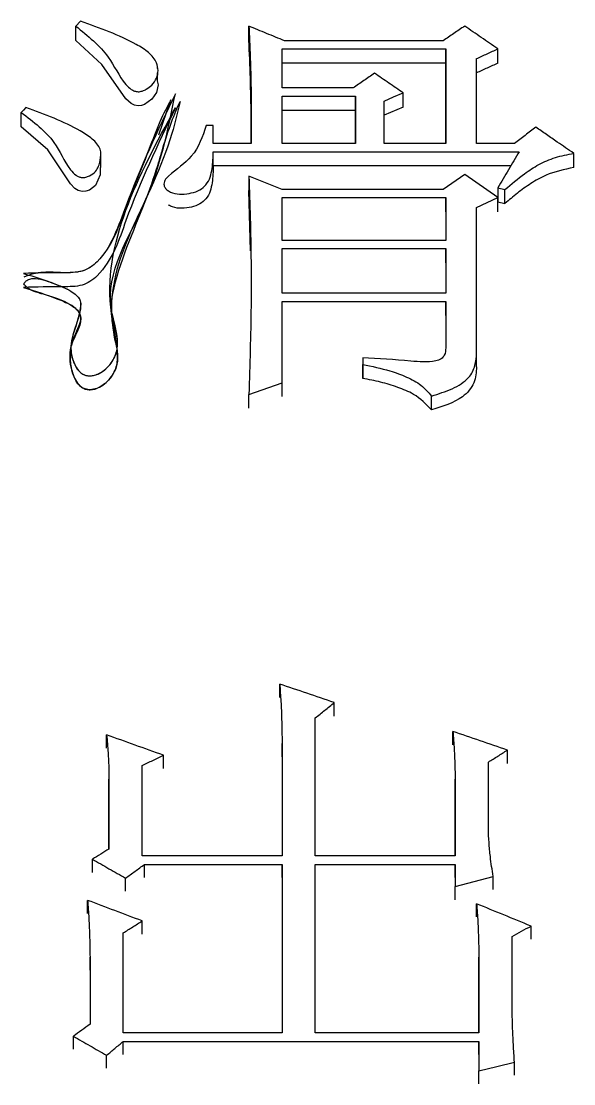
# Model space of a CAD drawing. Header units: millimetres. Extents: x 2379 to 4059, y 879 to 2067.
# Drawn here: x 2711.955 to 2714.475, y 1834.355 to 1839.202 of the extents above; entities that cross this region are included whole.
import ezdxf

# ---------------------------------------------------------------- set-up
doc = ezdxf.new("R2010")
doc.units = ezdxf.units.MM

msp = doc.modelspace()

# ---------------------------------------------------------------- linework, layer by layer
at = {"color": 7, "linetype": 'Continuous', "lineweight": 25}
for p, q in [((2712.225, 1839.2018), (2712.2033, 1839.1796)), ((2712.2033, 1839.1142), (2712.2033, 1839.1796)), ((2712.993, 1839.1142), (2712.993, 1839.1796)), ((2713.1444, 1839.0757), (2713.8908, 1839.0757)), ((2713.1444, 1838.8974), (2713.1444, 1839.0757)), ((2713.88, 1839.1128), (2713.1552, 1839.1128)), ((2713.8908, 1839.0757), (2713.8908, 1838.644)), ((2713.8908, 1839.0105), (2713.8908, 1839.0757)), ((2714.1288, 1839.0105), (2714.1288, 1839.0757)), ((2714.0315, 1838.644), (2714.0315, 1839.0312)), ((2712.5765, 1838.9866), (2712.5765, 1838.996)), ((2713.8908, 1839.0105), (2713.1444, 1839.0105)), ((2713.8908, 1838.644), (2713.8908, 1839.0105)), ((2712.5765, 1838.9308), (2712.5765, 1838.9668)), ((2713.469, 1838.8974), (2713.1444, 1838.8974)), ((2713.6961, 1838.8101), (2713.6961, 1838.8751)), ((2712.5819, 1838.6841), (2712.6364, 1838.8436)), ((2713.1444, 1838.8602), (2713.4798, 1838.8602)), ((2713.1444, 1838.644), (2713.1444, 1838.8602)), ((2713.4798, 1838.8602), (2713.4798, 1838.644)), ((2713.4798, 1838.7953), (2713.4798, 1838.8602)), ((2713.6096, 1838.644), (2713.6096, 1838.8379)), ((2713.4798, 1838.7953), (2713.1444, 1838.7953)), ((2713.4798, 1838.644), (2713.4798, 1838.7953)), ((2713.6961, 1838.8101), (2713.6096, 1838.7729)), ((2712.8307, 1838.7261), (2712.7983, 1838.7261)), ((2712.8307, 1838.644), (2712.8307, 1838.7261)), ((2713.0038, 1838.644), (2712.8307, 1838.644)), ((2713.4798, 1838.644), (2713.1444, 1838.644)), ((2713.8908, 1838.644), (2713.6096, 1838.644)), ((2714.2045, 1838.644), (2714.0315, 1838.644)), ((2712.3176, 1838.5352), (2712.3176, 1838.5998)), ((2712.8307, 1838.6067), (2714.2262, 1838.6067)), ((2712.8307, 1838.542), (2712.8307, 1838.6067)), ((2714.475, 1838.5345), (2714.475, 1838.5992)), ((2714.1879, 1838.542), (2712.8307, 1838.542)), ((2713.1444, 1838.4346), (2712.993, 1838.4945)), ((2712.993, 1838.4945), (2712.993, 1838.43)), ((2713.9774, 1838.502), (2713.88, 1838.4346)), ((2714.1288, 1838.3971), (2713.9774, 1838.502)), ((2712.6055, 1838.4592), (2712.6055, 1838.4588)), ((2714.1288, 1838.4421), (2714.1613, 1838.4346)), ((2714.1288, 1838.4421), (2714.1288, 1838.3777)), ((2712.9997, 1838.1539), (2712.993, 1838.43)), ((2713.88, 1838.4346), (2713.1444, 1838.4346)), ((2713.1444, 1838.3972), (2713.8908, 1838.3971)), ((2713.1444, 1838.202), (2713.1444, 1838.3972)), ((2713.8908, 1838.3971), (2713.8908, 1838.202)), ((2713.8908, 1838.3328), (2713.8908, 1838.3971)), ((2714.0315, 1838.3522), (2714.1288, 1838.3971)), ((2714.1288, 1838.3328), (2714.1288, 1838.3971)), ((2714.1613, 1838.3702), (2714.1613, 1838.4346)), ((2714.0315, 1837.6892), (2714.0315, 1838.3522)), ((2714.1288, 1838.3777), (2714.1613, 1838.3702)), ((2713.8908, 1838.202), (2713.1444, 1838.202)), ((2713.1444, 1838.1645), (2713.8908, 1838.1645)), ((2713.1444, 1837.9612), (2713.1444, 1838.1645)), ((2713.8908, 1838.1645), (2713.8908, 1837.9612)), ((2713.8908, 1838.1004), (2713.8908, 1838.1645)), ((2713.8908, 1837.9612), (2713.1444, 1837.9612)), ((2713.1444, 1837.9235), (2713.8908, 1837.9235)), ((2713.1444, 1837.5528), (2713.1444, 1837.9235)), ((2713.8908, 1837.9235), (2713.8908, 1837.7119)), ((2713.8908, 1837.8598), (2713.8908, 1837.9235)), ((2713.5122, 1837.6665), (2713.5122, 1837.6362)), ((2713.5122, 1837.6665), (2713.5122, 1837.6032)), ((2714.0315, 1837.6259), (2714.0315, 1837.6892)), ((2713.5122, 1837.5728), (2713.5122, 1837.6362)), ((2712.993, 1837.4997), (2713.1444, 1837.5528)), ((2713.1444, 1837.4897), (2713.1444, 1837.5528)), ((2712.993, 1837.4367), (2712.993, 1837.4997)), ((2713.8259, 1837.429), (2713.8259, 1837.4922)), ((2713.1336, 1836.1172), (2713.1336, 1836.1784)), ((2713.3824, 1836.0323), (2713.3824, 1836.0934)), ((2713.2959, 1835.3946), (2713.2959, 1836.0238)), ((2712.344, 1835.8855), (2712.344, 1835.9464)), ((2713.9233, 1835.901), (2713.9233, 1835.9619)), ((2713.1445, 1835.9077), (2713.1445, 1835.3946)), ((2713.1445, 1835.8469), (2713.1445, 1835.9077)), ((2714.1721, 1835.8159), (2714.1721, 1835.8767)), ((2712.6036, 1835.7927), (2712.6036, 1835.8534)), ((2714.0856, 1835.5193), (2714.0856, 1835.8224)), ((2712.5062, 1835.3946), (2712.5062, 1835.8069)), ((2712.3548, 1835.7448), (2712.3548, 1835.4258)), ((2712.3548, 1835.6842), (2712.3548, 1835.7448)), ((2713.9341, 1835.7448), (2713.9341, 1835.3946)), ((2713.9341, 1835.6842), (2713.9341, 1835.7448)), ((2712.3548, 1835.4258), (2712.3548, 1835.6839)), ((2713.9341, 1835.3946), (2713.9341, 1835.6839)), ((2713.1445, 1835.3946), (2712.5062, 1835.3946)), ((2713.9341, 1835.3946), (2713.2959, 1835.3946)), ((2712.2791, 1835.3189), (2712.2791, 1835.379)), ((2712.5171, 1835.3556), (2713.1445, 1835.3556)), ((2712.5171, 1835.2955), (2712.5171, 1835.3556)), ((2713.1445, 1835.3556), (2713.1445, 1834.5873)), ((2713.1445, 1835.2955), (2713.1445, 1835.3556)), ((2713.2959, 1835.3556), (2713.9341, 1835.3556)), ((2713.2959, 1834.5873), (2713.2959, 1835.3556)), ((2713.9341, 1835.3556), (2713.9341, 1835.2541)), ((2713.9341, 1835.2955), (2713.9341, 1835.3556)), ((2712.4305, 1835.2331), (2712.4305, 1835.2931)), ((2714.1072, 1835.2409), (2714.1072, 1835.3009)), ((2713.9341, 1835.1941), (2713.9341, 1835.2541)), ((2712.2574, 1835.1317), (2712.2574, 1835.1916)), ((2714.0315, 1835.1161), (2714.0315, 1835.1759)), ((2712.5062, 1835.0379), (2712.5062, 1835.0977)), ((2714.2803, 1835.0145), (2714.2803, 1835.0742)), ((2712.4197, 1834.5873), (2712.4197, 1835.0429)), ((2714.1937, 1834.7368), (2714.1937, 1835.0272)), ((2712.2683, 1834.9331), (2712.2683, 1834.6267)), ((2712.2683, 1834.8736), (2712.2683, 1834.9331)), ((2714.0423, 1834.9331), (2714.0423, 1834.5873)), ((2714.0423, 1834.8736), (2714.0423, 1834.9331)), ((2714.0423, 1834.5873), (2714.0423, 1834.8733)), ((2712.1925, 1834.5125), (2712.1925, 1834.5715)), ((2713.1445, 1834.5873), (2712.4197, 1834.5873)), ((2714.0423, 1834.5873), (2713.2959, 1834.5873)), ((2712.4197, 1834.4889), (2712.4197, 1834.5479)), ((2714.0423, 1834.5479), (2714.0423, 1834.4138)), ((2714.0423, 1834.4889), (2714.0423, 1834.5479)), ((2712.344, 1834.4259), (2712.344, 1834.4848)), ((2714.2046, 1834.3944), (2714.2046, 1834.4533)), ((2714.0423, 1834.355), (2714.0423, 1834.4138))]:
    msp.add_line(p, q, dxfattribs=at)
at = {"color": 7, "linetype": 'Continuous', "lineweight": 25, "flags": 128}
for points in [[(2712.5749, 1838.9295), (2712.5785, 1838.9117), (2712.5718, 1838.8772), (2712.5496, 1838.8456), (2712.5172, 1838.8227), (2712.5026, 1838.8173), (2712.4878, 1838.8155), (2712.4715, 1838.8185), (2712.4563, 1838.826), (2712.432, 1838.8485), (2712.3228, 1839.0049), (2712.2033, 1839.1142), (2712.2033, 1839.1142)], [(2713.6096, 1838.8379), (2713.6528, 1838.8565), (2713.6961, 1838.8751)], [(2711.9762, 1838.8081), (2711.9654, 1838.7969), (2711.9545, 1838.7857)], [(2711.9545, 1838.7209), (2711.9545, 1838.7449), (2711.9545, 1838.7653), (2711.9545, 1838.7857)], [(2712.3142, 1838.5352), (2712.3143, 1838.5015), (2712.2929, 1838.452), (2712.2653, 1838.4319), (2712.2488, 1838.426), (2712.2321, 1838.4245), (2712.2146, 1838.4293), (2712.1989, 1838.4393), (2712.1793, 1838.4602), (2712.0761, 1838.6154), (2711.9545, 1838.7209), (2711.9545, 1838.7209)], [(2713.9341, 1835.2541), (2714.0207, 1835.2775), (2714.1072, 1835.3009)], [(2712.4197, 1834.5479), (2713.0535, 1834.5479), (2714.0423, 1834.5479)], [(2714.0423, 1834.4138), (2714.1234, 1834.4336), (2714.2046, 1834.4533)]]:
    msp.add_lwpolyline(points, dxfattribs=at)
at = {"color": 7, "linetype": 'Continuous', "lineweight": 25}
for points, knots in [([(2712.2033, 1839.1796), (2712.2584, 1839.1352), (2712.3559, 1839.0565), (2712.4025, 1838.9434), (2712.4502, 1838.8936), (2712.4706, 1838.883), (2712.4886, 1838.8792), (2712.5078, 1838.8829), (2712.5292, 1838.8932), (2712.5535, 1838.9122), (2712.5745, 1838.9413), (2712.5806, 1838.9772), (2712.573, 1839.0191), (2712.5371, 1839.0616), (2712.4235, 1839.1311), (2712.313, 1839.1705), (2712.225, 1839.2018)], [0, 0, 0, 0, 0.207529, 0.367372, 0.400835, 0.41667, 0.431354, 0.448141, 0.466694, 0.497248, 0.538464, 0.578549, 0.61996, 0.682145, 0.746849, 1, 1, 1, 1]), ([(2712.993, 1839.1796), (2712.9944, 1839.1481), (2712.9963, 1839.1088), (2712.9981, 1839.0655), (2712.9986, 1839.0517), (2712.999, 1839.0418), (2712.9993, 1839.032), (2712.9999, 1839.0162), (2713.0004, 1839.0004), (2713.0009, 1838.9847), (2713.0013, 1838.9689), (2713.0017, 1838.9531), (2713.0021, 1838.9334), (2713.0024, 1838.9176), (2713.0027, 1838.9018), (2713.0029, 1838.886), (2713.0031, 1838.8702), (2713.0033, 1838.8544), (2713.0034, 1838.8425), (2713.0035, 1838.8326), (2713.0036, 1838.8228), (2713.0036, 1838.8149), (2713.0037, 1838.805), (2713.0037, 1838.7971), (2713.0038, 1838.7891), (2713.0038, 1838.7812), (2713.0038, 1838.7733), (2713.0038, 1838.7634), (2713.0039, 1838.7555), (2713.0039, 1838.7476), (2713.0039, 1838.7397), (2713.0039, 1838.7318), (2713.0039, 1838.7219), (2713.0039, 1838.7139), (2713.0039, 1838.706), (2713.0039, 1838.6981), (2713.0039, 1838.6902), (2713.0039, 1838.6803), (2713.0039, 1838.6733), (2713.0038, 1838.6664), (2713.0038, 1838.6624), (2713.0038, 1838.6575), (2713.0038, 1838.6535), (2713.0038, 1838.6487), (2713.0038, 1838.6459), (2713.0038, 1838.644)], [0, 0, 0, 0, 0.176928, 0.221159, 0.243275, 0.254333, 0.276449, 0.298565, 0.342797, 0.364913, 0.387029, 0.431261, 0.453377, 0.497609, 0.519725, 0.54184, 0.586072, 0.608188, 0.630304, 0.65242, 0.663478, 0.685594, 0.696652, 0.718768, 0.729826, 0.740884, 0.763, 0.774058, 0.796174, 0.807232, 0.818289, 0.840405, 0.851463, 0.873579, 0.884637, 0.895695, 0.917811, 0.928869, 0.950985, 0.956514, 0.967572, 0.973101, 0.984159, 0.989688, 1, 1, 1, 1]), ([(2713.1552, 1839.1128), (2713.1282, 1839.124), (2713.0741, 1839.1462), (2713.02, 1839.1684), (2712.993, 1839.1796)], [0, 0, 0, 0, 0.4999992, 1, 1, 1, 1]), ([(2713.9774, 1839.1795), (2713.9611, 1839.1684), (2713.9287, 1839.1462), (2713.8962, 1839.124), (2713.88, 1839.1128)], [0, 0, 0, 0, 0.499998, 1, 1, 1, 1]), ([(2714.1288, 1839.0757), (2714.1036, 1839.0931), (2714.0531, 1839.1277), (2714.0026, 1839.1623), (2713.9774, 1839.1795)], [0, 0, 0, 0, 0.4999988, 1, 1, 1, 1]), ([(2713.0037, 1838.644), (2713.0037, 1838.6858), (2713.0038, 1838.7853), (2713.0004, 1838.9421), (2712.9955, 1839.0568), (2712.993, 1839.1142)], [0, 0, 0, 0, 0.2657714, 0.632843, 1, 1, 1, 1]), ([(2714.0315, 1839.0312), (2714.0477, 1839.0386), (2714.0801, 1839.0535), (2714.1126, 1839.0683), (2714.1288, 1839.0757)], [0, 0, 0, 0, 0.499999, 1, 1, 1, 1]), ([(2714.1288, 1839.0105), (2714.1126, 1839.0031), (2714.0801, 1838.9883), (2714.0477, 1838.9734), (2714.0315, 1838.966)], [0, 0, 0, 0, 0.499998, 1, 1, 1, 1]), ([(2713.5663, 1838.9644), (2713.5501, 1838.9532), (2713.5176, 1838.9309), (2713.4852, 1838.9086), (2713.469, 1838.8974)], [0, 0, 0, 0, 0.499998, 1, 1, 1, 1]), ([(2713.6961, 1838.8751), (2713.6745, 1838.89), (2713.6312, 1838.9197), (2713.5879, 1838.9495), (2713.5663, 1838.9644)], [0, 0, 0, 0, 0.499999, 1, 1, 1, 1]), ([(2711.9654, 1838.0515), (2712.0144, 1838.036), (2712.0915, 1838.0116), (2712.1761, 1837.9764), (2712.2117, 1837.948), (2712.2265, 1837.9258), (2712.2228, 1837.8377), (2712.1609, 1837.7417), (2712.1941, 1837.64), (2712.2152, 1837.6068), (2712.2341, 1837.5923), (2712.2495, 1837.5858), (2712.2668, 1837.5833), (2712.2855, 1837.5854), (2712.3045, 1837.592), (2712.3267, 1837.6042), (2712.3503, 1837.6236), (2712.377, 1837.6573), (2712.4113, 1837.7473), (2712.2988, 1837.9976), (2712.5582, 1838.3786), (2712.6244, 1838.7067), (2712.6576, 1838.8714)], [0, 0, 0, 0, 0.062139, 0.097741, 0.110846, 0.121745, 0.134474, 0.241844, 0.272517, 0.28985, 0.296872, 0.303283, 0.310072, 0.317098, 0.324991, 0.334204, 0.348814, 0.364868, 0.393646, 0.487371, 0.742662, 1, 1, 1, 1]), ([(2712.6576, 1838.8714), (2712.5771, 1838.7033), (2712.4564, 1838.4515), (2712.3685, 1838.1647), (2712.2713, 1838.0778), (2712.219, 1838.0542), (2712.1128, 1838.0556), (2712.0245, 1838.0531), (2711.9654, 1838.0515)], [0, 0, 0, 0, 0.500155, 0.749433, 0.782567, 0.811815, 0.874052, 1, 1, 1, 1]), ([(2712.6793, 1838.8355), (2712.6675, 1838.7864), (2712.5764, 1838.407), (2712.3251, 1838.1108), (2712.3777, 1837.7598), (2712.3973, 1837.6797), (2712.3916, 1837.6259), (2712.3696, 1837.5827), (2712.3406, 1837.5507), (2712.3096, 1837.5301), (2712.2829, 1837.5216), (2712.2639, 1837.5207), (2712.2517, 1837.5224), (2712.2407, 1837.5259), (2712.228, 1837.5328), (2712.2157, 1837.5443), (2712.2027, 1837.5628), (2712.1949, 1837.5797), (2712.1905, 1837.5922), (2712.1891, 1837.5963), (2712.1781, 1837.6318), (2712.1719, 1837.6946), (2712.1972, 1837.7688), (2712.2207, 1837.8148), (2712.2276, 1837.8458), (2712.2229, 1837.8706), (2712.1915, 1837.906), (2712.1269, 1837.9342), (2712.0642, 1837.9544), (2712.0247, 1837.9646), (2712.0065, 1837.9713), (2711.993, 1837.9787), (2711.9777, 1837.9892), (2711.9709, 1837.9981), (2711.9663, 1838.0042)], [0, 0, 0, 0, 0.063403, 0.490083, 0.555845, 0.585953, 0.612335, 0.635418, 0.654818, 0.670315, 0.682341, 0.687426, 0.692125, 0.696624, 0.701068, 0.709996, 0.718666, 0.732514, 0.736768, 0.73811, 0.738909, 0.79149, 0.829877, 0.853354, 0.86561, 0.876875, 0.890063, 0.92862, 0.960137, 0.969562, 0.976521, 0.982326, 0.987997, 1, 1, 1, 1]), ([(2711.9663, 1838.0042), (2711.9688, 1838.0078), (2711.9721, 1838.0125), (2711.9782, 1838.0183), (2711.987, 1838.024), (2712.0006, 1838.0292), (2712.0453, 1838.0275), (2712.1121, 1838.0025), (2712.1797, 1837.9752), (2712.2144, 1837.9455), (2712.226, 1837.9249), (2712.2262, 1837.8385), (2712.1624, 1837.7468), (2712.1923, 1837.6465), (2712.2098, 1837.6119), (2712.2315, 1837.5936), (2712.2456, 1837.5874), (2712.2568, 1837.5848), (2712.2688, 1837.584), (2712.2862, 1837.5858), (2712.3094, 1837.5938), (2712.3359, 1837.6108), (2712.3606, 1837.6352), (2712.381, 1837.6667), (2712.411, 1837.7521), (2712.3542, 1837.8508), (2712.3916, 1838.0813), (2712.491, 1838.2942), (2712.5658, 1838.5049), (2712.5904, 1838.5869), (2712.61, 1838.6546), (2712.641, 1838.7502), (2712.6664, 1838.8068), (2712.6793, 1838.8355)], [0, 0, 0, 0, 0.007115, 0.009283, 0.013168, 0.022788, 0.029323, 0.067396, 0.105312, 0.117519, 0.126527, 0.138469, 0.245589, 0.268554, 0.290817, 0.300477, 0.304973, 0.309414, 0.313965, 0.318785, 0.329689, 0.342801, 0.358258, 0.375878, 0.395342, 0.489004, 0.523993, 0.742498, 0.828477, 0.854871, 0.870121, 0.933939, 1, 1, 1, 1]), ([(2712.6364, 1838.8436), (2712.6201, 1838.8122), (2712.5879, 1838.7504), (2712.5308, 1838.5995), (2712.4825, 1838.4808), (2712.4481, 1838.394), (2712.3992, 1838.2812), (2712.3686, 1838.1657), (2712.2729, 1838.079), (2712.2352, 1838.0609), (2712.1906, 1838.0543), (2712.1304, 1838.0544), (2712.068, 1838.0592), (2712.0073, 1838.0509), (2711.9804, 1838.04), (2711.967, 1838.0346)], [0, 0, 0, 0, 0.127271, 0.250947, 0.419961, 0.470254, 0.498152, 0.744763, 0.775002, 0.804533, 0.835455, 0.868351, 0.930416, 0.965226, 1, 1, 1, 1]), ([(2711.9545, 1838.7857), (2712.0107, 1838.743), (2712.11, 1838.6676), (2712.1525, 1838.5538), (2712.1977, 1838.5028), (2712.2175, 1838.4918), (2712.2328, 1838.488), (2712.2497, 1838.4899), (2712.2716, 1838.4983), (2712.3029, 1838.5211), (2712.3159, 1838.5661), (2712.322, 1838.6204), (2712.2793, 1838.6671), (2712.1703, 1838.7364), (2712.0623, 1838.7763), (2711.9762, 1838.8081)], [0, 0, 0, 0, 0.207996, 0.367554, 0.405471, 0.419369, 0.432328, 0.447278, 0.463534, 0.497494, 0.558303, 0.619645, 0.682126, 0.746669, 1, 1, 1, 1]), ([(2712.6576, 1838.8064), (2712.5771, 1838.6385), (2712.4564, 1838.387), (2712.3684, 1838.1004), (2712.2711, 1838.0138), (2712.2188, 1837.9903), (2712.1127, 1837.9917), (2712.0244, 1837.9892), (2711.9654, 1837.9876)], [0, 0, 0, 0, 0.500153, 0.749421, 0.782538, 0.811803, 0.874043, 1, 1, 1, 1]), ([(2711.9654, 1837.9876), (2712.0179, 1837.9711), (2712.0955, 1837.9467), (2712.182, 1837.9096), (2712.2148, 1837.8814), (2712.2246, 1837.8615), (2712.2311, 1837.809), (2712.1796, 1837.7463), (2712.1752, 1837.661), (2712.1841, 1837.6077), (2712.1999, 1837.5661), (2712.2169, 1837.5416), (2712.2367, 1837.5271), (2712.2549, 1837.5209), (2712.275, 1837.5205), (2712.3002, 1837.5263), (2712.3293, 1837.5415), (2712.3641, 1837.5742), (2712.3934, 1837.6238), (2712.3958, 1837.7272), (2712.2903, 1838.1282), (2712.4897, 1838.4963), (2712.6576, 1838.8064)], [0, 0, 0, 0, 0.066326, 0.098069, 0.114802, 0.122366, 0.12991, 0.194026, 0.225577, 0.257771, 0.274923, 0.290948, 0.299033, 0.306308, 0.31368, 0.322028, 0.336671, 0.353914, 0.385654, 0.416675, 0.50855, 1, 1, 1, 1]), ([(2712.7983, 1838.7261), (2712.782, 1838.6764), (2712.7525, 1838.5868), (2712.6532, 1838.5211), (2712.6078, 1838.477), (2712.6036, 1838.4556), (2712.6123, 1838.4388), (2712.6263, 1838.4268), (2712.651, 1838.4156), (2712.6878, 1838.4109), (2712.7305, 1838.4172), (2712.7703, 1838.4304), (2712.8122, 1838.4668), (2712.8278, 1838.5302), (2712.8297, 1838.5812), (2712.8307, 1838.6067)], [0, 0, 0, 0, 0.231115, 0.416996, 0.453479, 0.487626, 0.51108, 0.53533, 0.560619, 0.61156, 0.663004, 0.713338, 0.761901, 0.881097, 1, 1, 1, 1]), ([(2714.3019, 1838.7186), (2714.2857, 1838.7062), (2714.2532, 1838.6813), (2714.2208, 1838.6564), (2714.2045, 1838.644)], [0, 0, 0, 0, 0.499999, 1, 1, 1, 1]), ([(2714.475, 1838.5992), (2714.45, 1838.6164), (2714.4087, 1838.645), (2714.351, 1838.6848), (2714.3183, 1838.7073), (2714.3019, 1838.7186)], [0, 0, 0, 0, 0.43259, 0.716295, 1, 1, 1, 1]), ([(2714.2262, 1838.6067), (2714.2099, 1838.5793), (2714.1775, 1838.5244), (2714.145, 1838.4695), (2714.1288, 1838.4421)], [0, 0, 0, 0, 0.5, 1, 1, 1, 1]), ([(2714.1613, 1838.4346), (2714.1904, 1838.459), (2714.2386, 1838.4994), (2714.3144, 1838.5498), (2714.3901, 1838.5828), (2714.4465, 1838.5937), (2714.475, 1838.5991)], [0, 0, 0, 0, 0.333781, 0.552151, 0.77417, 1, 1, 1, 1]), ([(2712.8307, 1838.542), (2712.8297, 1838.5166), (2712.8278, 1838.4657), (2712.8122, 1838.4024), (2712.7703, 1838.366), (2712.7305, 1838.3528), (2712.688, 1838.3467), (2712.6506, 1838.3508), (2712.6327, 1838.3601), (2712.6268, 1838.3632)], [0, 0, 0, 0, 0.255753, 0.512159, 0.616677, 0.725055, 0.835847, 0.945555, 1, 1, 1, 1]), ([(2714.475, 1838.5345), (2714.4312, 1838.5253), (2714.3597, 1838.5102), (2714.2786, 1838.4622), (2714.2171, 1838.4181), (2714.1798, 1838.3861), (2714.1613, 1838.3702)], [0, 0, 0, 0, 0.347143, 0.566978, 0.784321, 1, 1, 1, 1]), ([(2712.993, 1838.4945), (2712.9952, 1838.4308), (2713.0021, 1838.2342), (2713.0054, 1837.903), (2712.9972, 1837.6342), (2712.993, 1837.4997)], [0, 0, 0, 0, 0.193449, 0.596574, 1, 1, 1, 1]), ([(2713.8909, 1837.7119), (2713.8904, 1837.7005), (2713.8896, 1837.6823), (2713.8709, 1837.6602), (2713.8177, 1837.643), (2713.6948, 1837.6564), (2713.5847, 1837.6625), (2713.5122, 1837.6665)], [0, 0, 0, 0, 0.1012919, 0.1614916, 0.2249951, 0.4893613, 1, 1, 1, 1]), ([(2713.8259, 1837.4922), (2713.8579, 1837.5021), (2713.921, 1837.5217), (2713.9972, 1837.5682), (2714.0286, 1837.6308), (2714.0305, 1837.6698), (2714.0315, 1837.6892)], [0, 0, 0, 0, 0.291832, 0.574338, 0.788145, 1, 1, 1, 1]), ([(2713.5122, 1837.6362), (2713.5543, 1837.6275), (2713.6233, 1837.6133), (2713.7125, 1837.5806), (2713.7813, 1837.5445), (2713.8112, 1837.5094), (2713.8259, 1837.4922)], [0, 0, 0, 0, 0.347314, 0.569762, 0.788105, 1, 1, 1, 1]), ([(2714.0315, 1837.6258), (2714.0302, 1837.6008), (2714.0278, 1837.5506), (2713.9594, 1837.4695), (2713.8772, 1837.4445), (2713.8259, 1837.429)], [0, 0, 0, 0, 0.270016, 0.54466, 1, 1, 1, 1]), ([(2713.5122, 1837.6031), (2713.5122, 1837.5974), (2713.5122, 1837.5874), (2713.5122, 1837.5773), (2713.5122, 1837.5728)], [0, 0, 0, 0, 0.56, 1, 1, 1, 1]), ([(2713.8259, 1837.429), (2713.8009, 1837.4548), (2713.759, 1837.498), (2713.6718, 1837.5329), (2713.5941, 1837.5568), (2713.5396, 1837.5675), (2713.5122, 1837.5728)], [0, 0, 0, 0, 0.328972, 0.550181, 0.774311, 1, 1, 1, 1]), ([(2713.1336, 1836.1784), (2713.1355, 1836.1517), (2713.1394, 1836.0981), (2713.1433, 1836.0079), (2713.144, 1835.9444), (2713.1445, 1835.9077)], [0, 0, 0, 0, 0.2972646, 0.5945414, 1, 1, 1, 1]), ([(2713.3824, 1836.0934), (2713.341, 1836.1076), (2713.258, 1836.136), (2713.1751, 1836.1643), (2713.1336, 1836.1784)], [0, 0, 0, 0, 0.4999994, 1, 1, 1, 1]), ([(2713.2959, 1836.0238), (2713.3103, 1836.0354), (2713.3392, 1836.0586), (2713.368, 1836.0818), (2713.3824, 1836.0934)], [0, 0, 0, 0, 0.5, 1, 1, 1, 1]), ([(2712.344, 1835.9464), (2712.3465, 1835.9194), (2712.3509, 1835.8723), (2712.3535, 1835.8051), (2712.3544, 1835.7649), (2712.3548, 1835.7448)], [0, 0, 0, 0, 0.403496, 0.701702, 1, 1, 1, 1]), ([(2712.6036, 1835.8534), (2712.5603, 1835.8689), (2712.4738, 1835.8999), (2712.3872, 1835.9309), (2712.344, 1835.9464)], [0, 0, 0, 0, 0.499999, 1, 1, 1, 1]), ([(2713.9233, 1835.9619), (2713.9256, 1835.9346), (2713.9298, 1835.8849), (2713.9326, 1835.8125), (2713.9336, 1835.7674), (2713.9341, 1835.7448)], [0, 0, 0, 0, 0.37761, 0.688762, 1, 1, 1, 1]), ([(2714.1721, 1835.8767), (2714.1306, 1835.8909), (2714.0477, 1835.9193), (2713.9648, 1835.9477), (2713.9233, 1835.9619)], [0, 0, 0, 0, 0.499999, 1, 1, 1, 1]), ([(2714.0856, 1835.8224), (2714.1, 1835.8314), (2714.1288, 1835.8495), (2714.1577, 1835.8676), (2714.1721, 1835.8767)], [0, 0, 0, 0, 0.500001, 1, 1, 1, 1]), ([(2712.5062, 1835.8069), (2712.5225, 1835.8146), (2712.5549, 1835.8302), (2712.5874, 1835.8457), (2712.6036, 1835.8534)], [0, 0, 0, 0, 0.500001, 1, 1, 1, 1]), ([(2714.1072, 1835.3009), (2714.1027, 1835.3309), (2714.0949, 1835.3822), (2714.0879, 1835.4551), (2714.0864, 1835.4979), (2714.0856, 1835.5193)], [0, 0, 0, 0, 0.4132863, 0.7064309, 1, 1, 1, 1]), ([(2712.3548, 1835.4258), (2712.3422, 1835.418), (2712.3169, 1835.4024), (2712.2917, 1835.3868), (2712.2791, 1835.379)], [0, 0, 0, 0, 0.5, 1, 1, 1, 1]), ([(2712.2791, 1835.379), (2712.3043, 1835.3647), (2712.3548, 1835.3361), (2712.4053, 1835.3074), (2712.4305, 1835.2931)], [0, 0, 0, 0, 0.499999, 1, 1, 1, 1]), ([(2712.4305, 1835.2931), (2712.4449, 1835.3035), (2712.4738, 1835.3244), (2712.5026, 1835.3452), (2712.5171, 1835.3556)], [0, 0, 0, 0, 0.499999, 1, 1, 1, 1]), ([(2712.2574, 1835.1916), (2712.2594, 1835.1642), (2712.2636, 1835.1076), (2712.2668, 1835.0214), (2712.2678, 1834.9626), (2712.2683, 1834.9331)], [0, 0, 0, 0, 0.317984, 0.658934, 1, 1, 1, 1]), ([(2712.5062, 1835.0977), (2712.4648, 1835.1133), (2712.3818, 1835.1446), (2712.2989, 1835.1759), (2712.2574, 1835.1916)], [0, 0, 0, 0, 0.499999, 1, 1, 1, 1]), ([(2714.0315, 1835.1759), (2714.0336, 1835.1486), (2714.0378, 1835.0946), (2714.0409, 1835.0136), (2714.0418, 1834.96), (2714.0423, 1834.9331)], [0, 0, 0, 0, 0.338229, 0.669059, 1, 1, 1, 1]), ([(2714.2803, 1835.0742), (2714.2388, 1835.0911), (2714.1559, 1835.1251), (2714.0729, 1835.159), (2714.0315, 1835.1759)], [0, 0, 0, 0, 0.499999, 1, 1, 1, 1]), ([(2712.4197, 1835.0429), (2712.4341, 1835.052), (2712.463, 1835.0703), (2712.4918, 1835.0885), (2712.5062, 1835.0977)], [0, 0, 0, 0, 0.500001, 1, 1, 1, 1]), ([(2714.1937, 1835.0272), (2714.2082, 1835.035), (2714.237, 1835.0507), (2714.2659, 1835.0664), (2714.2803, 1835.0742)], [0, 0, 0, 0, 0.500001, 1, 1, 1, 1]), ([(2714.2046, 1834.4533), (2714.2027, 1834.4804), (2714.1991, 1834.5347), (2714.195, 1834.6293), (2714.1942, 1834.6966), (2714.1937, 1834.7368)], [0, 0, 0, 0, 0.287152, 0.574316, 1, 1, 1, 1]), ([(2712.2683, 1834.6267), (2712.2556, 1834.6175), (2712.2304, 1834.5991), (2712.2052, 1834.5807), (2712.1925, 1834.5715)], [0, 0, 0, 0, 0.5, 1, 1, 1, 1]), ([(2712.1925, 1834.5715), (2712.2178, 1834.5571), (2712.2683, 1834.5282), (2712.3187, 1834.4993), (2712.344, 1834.4848)], [0, 0, 0, 0, 0.499999, 1, 1, 1, 1]), ([(2712.344, 1834.4848), (2712.3566, 1834.4954), (2712.3818, 1834.5164), (2712.4071, 1834.5374), (2712.4197, 1834.5479)], [0, 0, 0, 0, 0.499999, 1, 1, 1, 1])]:
    msp.add_open_spline(points, degree=3, knots=knots, dxfattribs=at)

doc.saveas('drawing.dxf')
